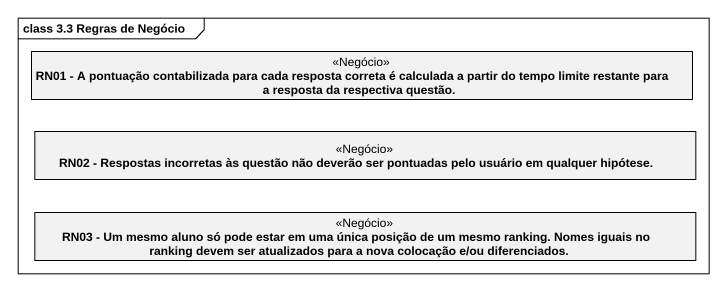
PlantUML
@startuml
mainframe class 3.3 Regras de Negócio
hide circle
hide empty members
class "RN01 - A pontuação contabilizada para cada resposta correta é calculada a partir do tempo limite restante para a resposta da respectiva questão." as RN01_A_pontuação <<Negócio>>
class "RN02 - Respostas incorretas às questão não deverão ser pontuadas pelo usuário em qualquer hipótese." as RN02_Respostas_incorretas <<Negócio>>
class "RN03 - Um mesmo aluno só pode estar em uma única posição de um mesmo ranking. Nomes iguais no ranking devem ser atualizados para a nova colocação e/ou diferenciados." as RN03_Um_mesmo_aluno_só_pode <<Negócio>>
@enduml
